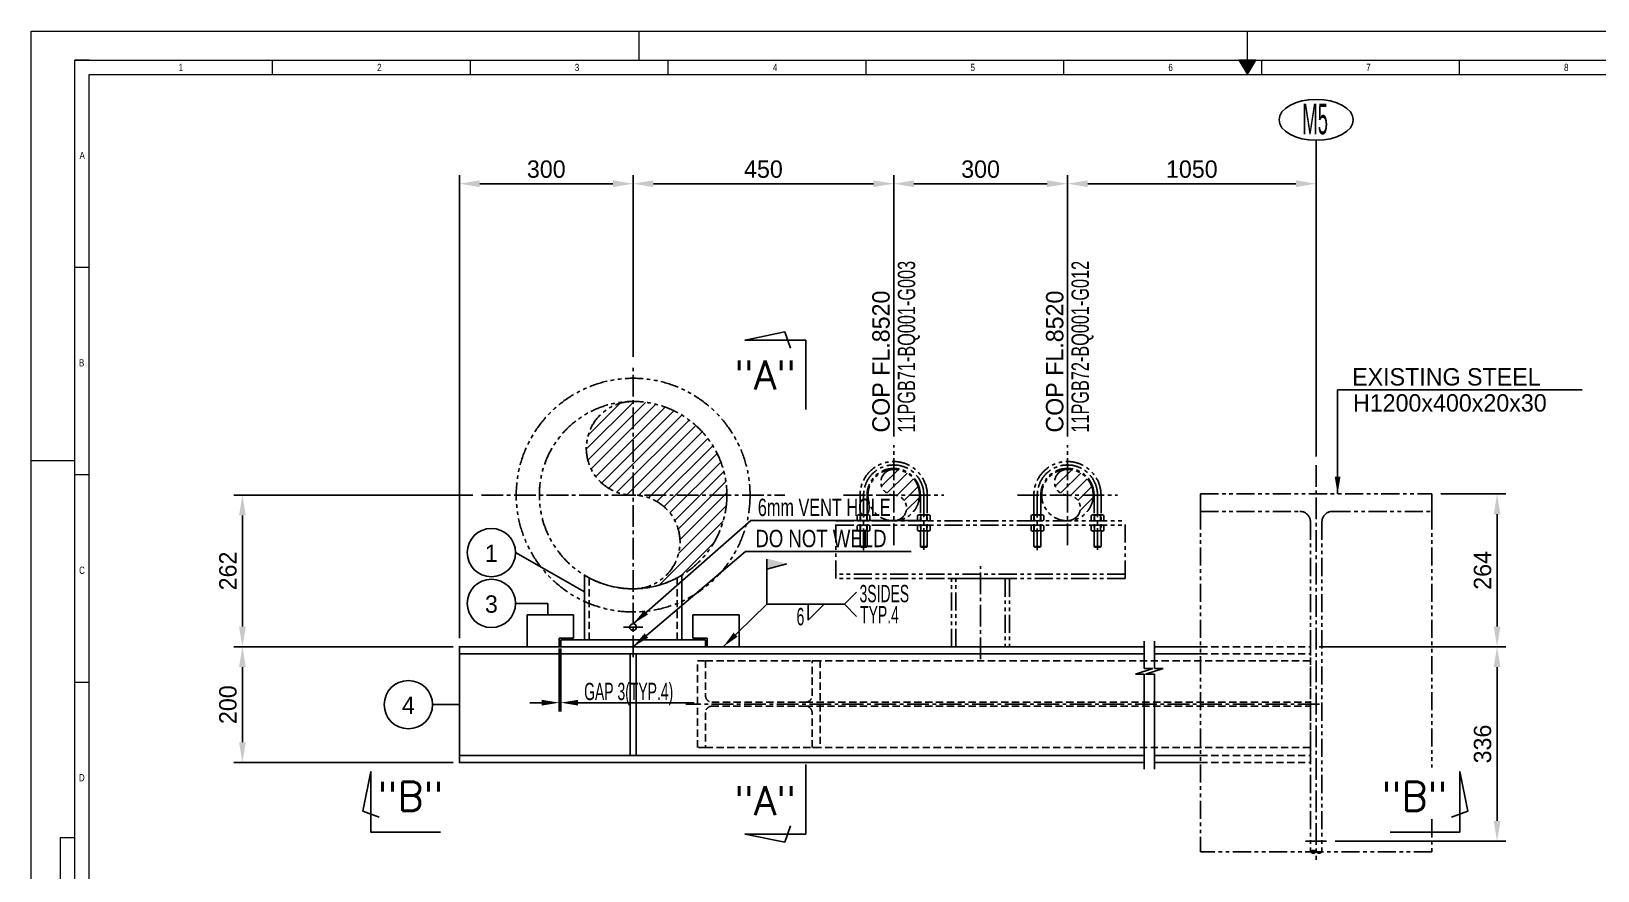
# Model space of a CAD drawing. Header units: millimetres. Extents: x 0 to 4222, y 0 to 2966.
# Drawn here: x 0 to 2705, y 1516 to 2966 of the extents above; entities that cross this region are included whole.
import ezdxf
from ezdxf.enums import TextEntityAlignment as Align

# ---------------------------------------------------------------- set-up
doc = ezdxf.new("R2010")
doc.units = ezdxf.units.MM
doc.header["$LTSCALE"] = 50
for name, pattern in [('CENTER2', [1.125, 0.75, -0.125, 0.125, -0.125]), ('HIDDEN', [0.375, 0.25, -0.125]), ('PHANTOM2', [1.25, 0.625, -0.125, 0.125, -0.125, 0.125, -0.125])]:
    doc.linetypes.add(name, pattern=pattern)
for name, color, linetype in [('1. continuous', 3, 'Continuous'), ('2', 2, 'Continuous'), ('2. Hidden', 2, 'HIDDEN'), ('3. phantom', 6, 'PHANTOM2'), ('5. text', 2, 'Continuous'), ('7. center', 1, 'CENTER2'), ('dimension', 7, 'Continuous'), ('text', 2, 'Continuous'), ('TITLE', 9, 'Continuous')]:
    doc.layers.add(name, color=color, linetype=linetype)
for name, color, linetype, lineweight in [('4', 4, 'Continuous', 9), ('G-ANNO-BRDR', 3, 'Continuous', 0), ('G-ANNO-TTLB', 7, 'Continuous', 0)]:
    doc.layers.add(name, color=color, linetype=linetype, lineweight=lineweight)
doc.styles.add('ROMANS', font='romans.shx', dxfattribs={"width": 0.8, "bigfont": 'whgtxt.shx'})
doc.styles.add('Style-Arial', font='ARIAL.TTF')
doc.dimstyles.new('ISO-25', dxfattribs={"dimscale": 10, "dimtxt": 3, "dimasz": 3, "dimexe": 1.5, "dimexo": 1.5, "dimgap": 1, "dimtad": 1, "dimdec": 0, "dimrnd": 0.5, "dimtxsty": 'Standard', "dimcen": 2.5, "dimclrd": 4, "dimclre": 4, "dimclrt": 2, "dimadec": 0, "dimazin": 0, "dimtfac": 1, "dimtdec": 0, "dimtmove": 0, "dimatfit": 3, "dimfxl": 1, "dimarcsym": 0})
doc.dimstyles.get("Standard").update_dxf_attribs({"dimtxt": 0.18, "dimasz": 0.18, "dimexe": 0.18, "dimexo": 0.0625, "dimgap": 0.09, "dimtad": 0, "dimtih": 1, "dimtoh": 1, "dimdec": 4, "dimzin": 0, "dimdsep": 46, "dimtxsty": 'Standard', "dimcen": 0.09, "dimadec": 0, "dimazin": 0, "dimtfac": 1, "dimtdec": 4, "dimtofl": 0, "dimtmove": 0, "dimatfit": 3, "dimfxl": 1, "dimtolj": 1, "dimtzin": 0, "dimarcsym": 0})

# ---------------------------------------------------------------- blocks, each defined once
blk = doc.blocks.new('*D3')
at = {"color": 4, "linetype": 'ByBlock', "lineweight": -2, "transparency": 16777216}
for p, q in [((739.3, 1918.1), (739.3, 2718.2)), ((1039.3, 2404.1), (1039.3, 2718.2)), ((1004.3, 2703.2), (774.3, 2703.2))]:
    blk.add_line(p, q, dxfattribs=at)
at = {"color": 4, "transparency": 16777216}
for points in [[(774.3, 2709), (774.3, 2697.3), (739.3, 2703.2)], [(1004.3, 2709), (1004.3, 2697.3), (1039.3, 2703.2)]]:
    blk.add_solid(points, dxfattribs=at)
at = {"layer": 'Defpoints', "color": 0, "transparency": 16777216}
for p in [(739.3, 2703.2), (1039.3, 2389.1), (739.3, 1903.1)]:
    blk.add_point(p, dxfattribs=at)
at = {"color": 2, "transparency": 16777216, "insert": (889.3, 2728.2), "char_height": 30, "attachment_point": 5}
blk.add_mtext('300', dxfattribs=at)
blk = doc.blocks.new('*D4')
at = {"color": 4, "linetype": 'ByBlock', "lineweight": -2, "transparency": 16777216}
for p, q in [((1489.3, 2266.7), (1489.3, 2718.2)), ((1074.3, 2703.2), (1454.3, 2703.2))]:
    blk.add_line(p, q, dxfattribs=at)
at = {"color": 4, "transparency": 16777216}
for points in [[(1074.3, 2709), (1074.3, 2697.3), (1039.3, 2703.2)], [(1454.3, 2709), (1454.3, 2697.3), (1489.3, 2703.2)]]:
    blk.add_solid(points, dxfattribs=at)
at = {"layer": 'Defpoints', "color": 0, "transparency": 16777216}
for p in [(1039.3, 2703.2), (1489.3, 2703.2), (1489.3, 2251.7)]:
    blk.add_point(p, dxfattribs=at)
at = {"color": 2, "transparency": 16777216, "insert": (1264.3, 2728.2), "char_height": 30, "attachment_point": 5}
blk.add_mtext('450', dxfattribs=at)
blk = doc.blocks.new('*D5')
at = {"color": 4, "linetype": 'ByBlock', "lineweight": -2, "transparency": 16777216}
for p, q in [((1789.3, 2266.7), (1789.3, 2718.2)), ((1524.3, 2703.2), (1754.3, 2703.2))]:
    blk.add_line(p, q, dxfattribs=at)
at = {"color": 4, "transparency": 16777216}
for points in [[(1524.3, 2709), (1524.3, 2697.3), (1489.3, 2703.2)], [(1754.3, 2709), (1754.3, 2697.3), (1789.3, 2703.2)]]:
    blk.add_solid(points, dxfattribs=at)
at = {"layer": 'Defpoints', "color": 0, "transparency": 16777216}
for p in [(1489.3, 2703.2), (1789.3, 2703.2), (1789.3, 2251.7)]:
    blk.add_point(p, dxfattribs=at)
at = {"color": 2, "transparency": 16777216, "insert": (1639.3, 2728.2), "char_height": 30, "attachment_point": 5}
blk.add_mtext('300', dxfattribs=at)
blk = doc.blocks.new('*D6')
at = {"color": 4, "linetype": 'ByBlock', "lineweight": -2, "transparency": 16777216}
for p, q in [((762.4, 2165.1), (349.6, 2165.1)), ((364.6, 2130.1), (364.6, 1938.1)), ((728.3, 1903.1), (349.6, 1903.1))]:
    blk.add_line(p, q, dxfattribs=at)
at = {"color": 4, "transparency": 16777216}
for points in [[(358.7, 2130.1), (370.4, 2130.1), (364.6, 2165.1)], [(358.7, 1938.1), (370.4, 1938.1), (364.6, 1903.1)]]:
    blk.add_solid(points, dxfattribs=at)
at = {"layer": 'Defpoints', "color": 0, "transparency": 16777216}
for p in [(777.4, 2165.1), (364.6, 1903.1), (743.3, 1903.1)]:
    blk.add_point(p, dxfattribs=at)
at = {"color": 2, "transparency": 16777216, "insert": (339.6, 2034.1), "char_height": 30, "attachment_point": 5, "rotation": 90}
blk.add_mtext('262', dxfattribs=at)
blk = doc.blocks.new('*D7')
at = {"color": 4, "linetype": 'ByBlock', "lineweight": -2, "transparency": 16777216}
for p, q in [((364.6, 1868.1), (364.6, 1738.1)), ((728.3, 1703.1), (349.6, 1703.1))]:
    blk.add_line(p, q, dxfattribs=at)
at = {"color": 4, "transparency": 16777216}
for points in [[(358.7, 1868.1), (370.4, 1868.1), (364.6, 1903.1)], [(358.7, 1738.1), (370.4, 1738.1), (364.6, 1703.1)]]:
    blk.add_solid(points, dxfattribs=at)
at = {"layer": 'Defpoints', "color": 0, "transparency": 16777216}
for p in [(364.6, 1903.1), (364.6, 1703.1), (743.3, 1703.1)]:
    blk.add_point(p, dxfattribs=at)
at = {"color": 2, "transparency": 16777216, "insert": (339.6, 1803.1), "char_height": 30, "attachment_point": 5, "rotation": 90}
blk.add_mtext('200', dxfattribs=at)
blk = doc.blocks.new('*D8')
at = {"color": 4, "linetype": 'ByBlock', "lineweight": -2, "transparency": 16777216}
for p, q in [((2433.9, 2167.1), (2546.3, 2167.1)), ((2531.3, 2132.1), (2531.3, 1938.1)), ((2223.9, 1903.1), (2546.3, 1903.1))]:
    blk.add_line(p, q, dxfattribs=at)
at = {"color": 4, "transparency": 16777216}
for points in [[(2525.5, 2132.1), (2537.1, 2132.1), (2531.3, 2167.1)], [(2525.5, 1938.1), (2537.1, 1938.1), (2531.3, 1903.1)]]:
    blk.add_solid(points, dxfattribs=at)
at = {"layer": 'Defpoints', "color": 0, "transparency": 16777216}
for p in [(2418.9, 2167.1), (2208.9, 1903.1), (2531.3, 1903.1)]:
    blk.add_point(p, dxfattribs=at)
at = {"color": 2, "transparency": 16777216, "insert": (2506.3, 2035.1), "char_height": 30, "attachment_point": 5, "rotation": 90}
blk.add_mtext('264', dxfattribs=at)
blk = doc.blocks.new('*D9')
at = {"color": 4, "linetype": 'ByBlock', "lineweight": -2, "transparency": 16777216}
for p, q in [((2531.3, 1868.1), (2531.3, 1602.1)), ((2251.5, 1567.1), (2546.3, 1567.1))]:
    blk.add_line(p, q, dxfattribs=at)
at = {"color": 4, "transparency": 16777216}
for points in [[(2525.5, 1868.1), (2537.1, 1868.1), (2531.3, 1903.1)], [(2525.5, 1602.1), (2537.1, 1602.1), (2531.3, 1567.1)]]:
    blk.add_solid(points, dxfattribs=at)
at = {"layer": 'Defpoints', "color": 0, "transparency": 16777216}
for p in [(2531.3, 1903.1), (2236.5, 1567.1), (2531.3, 1567.1)]:
    blk.add_point(p, dxfattribs=at)
at = {"color": 2, "transparency": 16777216, "insert": (2506.3, 1735.1), "char_height": 30, "attachment_point": 5, "rotation": 90}
blk.add_mtext('336', dxfattribs=at)
blk = doc.blocks.new('*D13')
at = {"color": 4, "linetype": 'ByBlock', "lineweight": -2, "transparency": 16777216}
for p, q in [((2218.9, 2232.1), (2218.9, 2718.2)), ((1824.3, 2703.2), (2183.9, 2703.2))]:
    blk.add_line(p, q, dxfattribs=at)
at = {"color": 4, "transparency": 16777216}
for points in [[(1824.3, 2709), (1824.3, 2697.3), (1789.3, 2703.2)], [(2183.9, 2709), (2183.9, 2697.3), (2218.9, 2703.2)]]:
    blk.add_solid(points, dxfattribs=at)
at = {"layer": 'Defpoints', "color": 0, "transparency": 16777216}
for p in [(1789.3, 2703.2), (2218.9, 2703.2), (2218.9, 2217.1)]:
    blk.add_point(p, dxfattribs=at)
at = {"color": 2, "transparency": 16777216, "insert": (2004.1, 2728.2), "char_height": 30, "attachment_point": 5}
blk.add_mtext('1050', dxfattribs=at)

msp = doc.modelspace()

# ---------------------------------------------------------------- hatches: boundary and pattern name
at = {"layer": '3. phantom'}
h = msp.add_hatch(dxfattribs=at)
h.set_pattern_fill('ANSI31', color=256, scale=120, style=0)
h.set_pattern_definition([(45, (-3629.919, 2132.034), (-10.6066, 10.6066), [])])
h.paths.add_polyline_path([(1039.3, 2326.8, 1), (1039.3, 2165.1)])
h.paths.add_polyline_path([(1039.3, 2326.8), (1039.3, 2165.1), (1201.1, 2165.1, 0.414214)])
h.paths.add_polyline_path([(1039.3, 2003.3, 0.414214), (1201.1, 2165.1), (1039.3, 2165.1, -1)])
h = msp.add_hatch(dxfattribs=at)
h.set_pattern_fill('ANSI31', color=256, scale=120, style=0)
h.set_pattern_definition([(45, (-3179.919, 332.428), (-10.6066, 10.6066), [])])
h.paths.add_polyline_path([(1489.3, 2165.2), (1489.3, 2209.7, 1)])
h.paths.add_polyline_path([(1533.8, 2165.2, 0.414214), (1489.3, 2209.7), (1489.3, 2165.2)])
h.paths.add_polyline_path([(1489.3, 2165.2, -1), (1489.3, 2120.8, 0.414214), (1533.8, 2165.2)])
h = msp.add_hatch(dxfattribs=at)
h.set_pattern_fill('ANSI31', color=256, scale=120, style=0)
h.set_pattern_definition([(45, (-2879.919, 332.428), (-10.6066, 10.6066), [])])
h.paths.add_polyline_path([(1789.3, 2165.2), (1789.3, 2209.7, 1)])
h.paths.add_polyline_path([(1833.8, 2165.2, 0.414214), (1789.3, 2209.7), (1789.3, 2165.2)])
h.paths.add_polyline_path([(1789.3, 2165.2, -1), (1789.3, 2120.8, 0.414214), (1833.8, 2165.2)])

# ---------------------------------------------------------------- linework, layer by layer
at = {"color": 4}
for p, q in [((2218.9, 2718.2), (2218.9, 2778.2)), ((2255.9, 2346.8), (2255.9, 2167.1)), ((2255.9, 2346.8), (2678.5, 2346.8))]:
    msp.add_line(p, q, dxfattribs=at)
for p, q in [((836.1, 2065.8), (955.3, 1998.3)), ((836.1, 1978.1), (891.7, 1978.1)), ((891.7, 1978.1), (891.7, 1958.1)), ((692.7, 1803.1), (739.3, 1803.1))]:
    msp.add_line(p, q)
at = {"color": 1}
msp.add_line((1056.2, 1937), (1022.4, 1937), dxfattribs=at)
at = {"color": 3}
msp.add_circle((1039.3, 1937), 5.9, dxfattribs=at)
at = {"color": 4}
msp.add_solid([(2260.9, 2197.1), (2250.9, 2197.1), (2255.9, 2167.1)], dxfattribs=at)
at = {"layer": '1. continuous'}
for p, q in [((955.3, 1915.1), (955.3, 2026.6)), ((1123.3, 1915.1), (1123.3, 2026.6)), ((914.3, 1915.1), (1164.3, 1915.1)), ((914.3, 1903.1), (914.3, 1915.1)), ((1164.3, 1903.1), (914.3, 1903.1)), ((1164.3, 1915.1), (1164.3, 1903.1)), ((739.3, 1891.1), (1921.6, 1891.1)), ((1044.3, 1891.1), (1034.3, 1891.1)), ((1034.3, 1891.1), (1034.3, 1715.1)), ((1044.3, 1715.1), (1044.3, 1891.1)), ((1939.4, 1891.1), (2018.9, 1891.1)), ((739.3, 1715.1), (1921.6, 1715.1)), ((1034.3, 1715.1), (1044.3, 1715.1)), ((1939.4, 1715.1), (2018.9, 1715.1))]:
    msp.add_line(p, q, dxfattribs=at)
for points in [[(1921.6, 1703.1), (739.3, 1703.1), (739.3, 1903.1), (1921.6, 1903.1)], [(1940.4, 1903.1), (2018.9, 1903.1)], [(2018.9, 1703.1), (1940.4, 1703.1)]]:
    msp.add_lwpolyline(points, dxfattribs=at)
msp.add_arc((1039.3, 2165.1), 161.9, 238.751, 301.249, dxfattribs=at)
at = {"layer": '2'}
for p, q in [((1921.6, 1865.8), (1921.6, 1912.8)), ((1939.4, 1865.8), (1939.4, 1912.8)), ((1906.6, 1855.8), (1936.6, 1865.8)), ((1921.6, 1855.8), (1906.6, 1855.8)), ((1936.6, 1865.8), (1921.6, 1865.8)), ((1921.6, 1691.9), (1921.6, 1855.8)), ((1924.4, 1855.8), (1954.4, 1865.8)), ((1939.4, 1855.8), (1924.4, 1855.8)), ((1954.4, 1865.8), (1939.4, 1865.8)), ((1939.4, 1691.9), (1939.4, 1855.8))]:
    msp.add_line(p, q, dxfattribs=at)
at = {"layer": '2. Hidden'}
for p, q in [((963.3, 1915.1), (963.3, 2022.1)), ((1115.3, 1915.1), (1115.3, 2022.1)), ((2018.9, 1903.1), (2208.9, 1903.1)), ((1164.4, 1879), (2208.9, 1879)), ((2018.9, 1891.1), (2208.9, 1891.1)), ((1337.3, 1807.5), (2208.9, 1807.5)), ((1337.3, 1800.5), (2208.9, 1800.5)), ((1164.4, 1729), (2208.9, 1729)), ((2018.9, 1715.1), (2208.9, 1715.1)), ((2018.9, 1703.1), (2208.9, 1703.1))]:
    msp.add_line(p, q, dxfattribs=at)
msp.add_lwpolyline([(2208.9, 1903.1), (2208.9, 1703.1)], dxfattribs=at)
msp.add_lwpolyline([(1150.3, 1729), (1150.3, 1879), (1164.4, 1879), (1164.4, 1818.5, 0.414214), (1175.4, 1807.5), (1337.3, 1807.5, 0.414214), (1348.3, 1818.5), (1348.3, 1879), (1362.4, 1879), (1362.4, 1729), (1348.3, 1729), (1348.3, 1789.5, 0.414214), (1337.3, 1800.5), (1175.4, 1800.5, 0.414214), (1164.4, 1789.5), (1164.4, 1729)], format="xyb", close=True, dxfattribs=at)
at = {"layer": '3. phantom'}
for p, q in [((1431.3, 2165.2), (1431.3, 2076.2)), ((1443.3, 2165.2), (1443.3, 2076.2)), ((1535.3, 2165.2), (1535.3, 2076.2)), ((1547.3, 2165.2), (1547.3, 2076.2)), ((1731.3, 2165.2), (1731.3, 2076.2)), ((1743.3, 2165.2), (1743.3, 2076.2)), ((1835.3, 2165.2), (1835.3, 2076.2)), ((1847.3, 2165.2), (1847.3, 2076.2)), ((2018.9, 2137.1), (2018.9, 2167.1)), ((2018.9, 2167.1), (2418.9, 2167.1)), ((2418.9, 2167.1), (2418.9, 2137.1)), ((1431.3, 2128.9), (1431.3, 2138.9)), ((1443.3, 2128.9), (1443.3, 2138.9)), ((1731.3, 2128.9), (1731.3, 2138.9)), ((1743.3, 2128.9), (1743.3, 2138.9)), ((2018.9, 2137.1), (2190.9, 2137.1)), ((2018.9, 2137.1), (2018.9, 1548.9)), ((2246.9, 2137.1), (2418.9, 2137.1)), ((2418.9, 2137.1), (2418.9, 1694.3)), ((1389.3, 2120.8), (1889.3, 2120.8)), ((1389.3, 2020.8), (1389.3, 2120.8)), ((1389.3, 2113.3), (1889.3, 2113.3)), ((1426.4, 2129.8), (1426.4, 2121.9)), ((1426.4, 2104.2), (1426.4, 2112.1)), ((1429.2, 2130.9), (1445.5, 2130.9)), ((1429.2, 2130.9), (1445.5, 2130.9)), ((1429.2, 2113.3), (1445.5, 2113.3)), ((1429.2, 2113.3), (1445.5, 2113.3)), ((1431.3, 2112.6), (1431.3, 2102.6)), ((1432, 2129.8), (1432, 2121.9)), ((1432, 2104.2), (1432, 2112.1)), ((1442.7, 2129.8), (1442.7, 2121.9)), ((1442.7, 2104.2), (1442.7, 2112.1)), ((1443.3, 2112.6), (1443.3, 2102.6)), ((1448.3, 2129.8), (1448.3, 2121.9)), ((1448.3, 2104.2), (1448.3, 2112.1)), ((1530.4, 2129.8), (1530.4, 2121.9)), ((1530.4, 2104.2), (1530.4, 2112.1)), ((1533.2, 2130.9), (1549.5, 2130.9)), ((1533.2, 2130.9), (1549.5, 2130.9)), ((1533.2, 2113.3), (1549.5, 2113.3)), ((1533.2, 2113.3), (1549.5, 2113.3)), ((1536, 2129.8), (1536, 2121.9)), ((1536, 2104.2), (1536, 2112.1)), ((1546.7, 2129.8), (1546.7, 2121.9)), ((1546.7, 2104.2), (1546.7, 2112.1)), ((1552.3, 2129.8), (1552.3, 2121.9)), ((1552.3, 2104.2), (1552.3, 2112.1)), ((1726.4, 2129.8), (1726.4, 2121.9)), ((1726.4, 2104.2), (1726.4, 2112.1)), ((1729.2, 2130.9), (1745.5, 2130.9)), ((1729.2, 2130.9), (1745.5, 2130.9)), ((1729.2, 2113.3), (1745.5, 2113.3)), ((1729.2, 2113.3), (1745.5, 2113.3)), ((1731.3, 2112.6), (1731.3, 2102.6)), ((1732, 2129.8), (1732, 2121.9)), ((1732, 2104.2), (1732, 2112.1)), ((1742.7, 2129.8), (1742.7, 2121.9)), ((1742.7, 2104.2), (1742.7, 2112.1)), ((1743.3, 2112.6), (1743.3, 2102.6)), ((1748.3, 2129.8), (1748.3, 2121.9)), ((1748.3, 2104.2), (1748.3, 2112.1)), ((1830.4, 2129.8), (1830.4, 2121.9)), ((1830.4, 2104.2), (1830.4, 2112.1)), ((1833.2, 2130.9), (1849.5, 2130.9)), ((1833.2, 2130.9), (1849.5, 2130.9)), ((1833.2, 2113.3), (1849.5, 2113.3)), ((1833.2, 2113.3), (1849.5, 2113.3)), ((1836, 2129.8), (1836, 2121.9)), ((1836, 2104.2), (1836, 2112.1)), ((1846.7, 2129.8), (1846.7, 2121.9)), ((1846.7, 2104.2), (1846.7, 2112.1)), ((1852.3, 2129.8), (1852.3, 2121.9)), ((1852.3, 2104.2), (1852.3, 2112.1)), ((1889.3, 2020.8), (1889.3, 2120.8)), ((2208.9, 2119.1), (2208.9, 1548.9)), ((2228.9, 2119.1), (2228.9, 1548.9)), ((1432.3, 2075.2), (1431.3, 2076.2)), ((1431.3, 2076.2), (1443.3, 2076.2)), ((1432.3, 2075.2), (1442.3, 2075.2)), ((1442.3, 2075.2), (1443.3, 2076.2)), ((1536.3, 2075.2), (1535.3, 2076.2)), ((1547.3, 2076.2), (1535.3, 2076.2)), ((1546.3, 2075.2), (1536.3, 2075.2)), ((1546.3, 2075.2), (1547.3, 2076.2)), ((1732.3, 2075.2), (1731.3, 2076.2)), ((1731.3, 2076.2), (1743.3, 2076.2)), ((1732.3, 2075.2), (1742.3, 2075.2)), ((1742.3, 2075.2), (1743.3, 2076.2)), ((1836.3, 2075.2), (1835.3, 2076.2)), ((1847.3, 2076.2), (1835.3, 2076.2)), ((1846.3, 2075.2), (1836.3, 2075.2)), ((1846.3, 2075.2), (1847.3, 2076.2)), ((1889.3, 2028.3), (1389.3, 2028.3)), ((1889.3, 2020.8), (1389.3, 2020.8)), ((1589.3, 1903.1), (1589.3, 2020.8)), ((1589.3, 2020.8), (1689.3, 2020.8)), ((1596.8, 1903.1), (1596.8, 2020.8)), ((1681.8, 2020.8), (1681.8, 1903.1)), ((1689.3, 2020.8), (1689.3, 1903.1)), ((1589.3, 1903.1), (1689.3, 1903.1)), ((2418.9, 1605.1), (2418.9, 1548.9)), ((2418.9, 1548.9), (2018.9, 1548.9))]:
    msp.add_line(p, q, dxfattribs=at)
for centre, radius in [((1039.3, 2165.1), 201.9), ((1039.3, 2165.1), 161.9), ((1489.3, 2165.2), 44.5), ((1789.3, 2165.2), 44.5)]:
    msp.add_circle(centre, radius, dxfattribs=at)
for centre, radius, start, end in [((1039.4, 2246), 81, 90.0506, 269.9494), ((1489.3, 2165.2), 58, 0, 180), ((1789.3, 2165.2), 58, 0, 180), ((1489.3, 2165.2), 46, 0, 180), ((1489.3, 2187.4), 22.2, 90, 270), ((1789.3, 2165.2), 46, 0, 180), ((1789.3, 2187.4), 22.2, 90, 270), ((1039.3, 2084.1), 81, 270.0506, 89.9494), ((1489.3, 2143), 22.2, 270, 90), ((1789.3, 2143), 22.2, 270, 90), ((2190.9, 2119.1), 18, 0, 90), ((2246.9, 2119.1), 18, 90, 180), ((1429.2, 2126.8), 4.08, 46.3972, 133.6028), ((1429.2, 2124.8), 4.08, 226.3972, 313.6028), ((1429.2, 2109.2), 4.08, 46.3972, 133.6028), ((1437.3, 2117.8), 13.2, 66.1414, 113.8586), ((1437.3, 2133.9), 13.2, 246.1414, 293.8586), ((1437.3, 2100.1), 13.2, 66.1414, 113.8586), ((1445.5, 2126.8), 4.08, 46.3972, 133.6028), ((1445.5, 2124.8), 4.08, 226.3972, 313.6028), ((1445.5, 2109.2), 4.08, 46.3972, 133.6028), ((1533.2, 2126.8), 4.08, 46.3972, 133.6028), ((1533.2, 2124.8), 4.08, 226.3972, 313.6028), ((1533.2, 2109.2), 4.08, 46.3972, 133.6028), ((1541.3, 2117.8), 13.2, 66.1414, 113.8586), ((1541.3, 2133.9), 13.2, 246.1414, 293.8586), ((1541.3, 2100.1), 13.2, 66.1414, 113.8586), ((1549.5, 2126.8), 4.08, 46.3972, 133.6028), ((1549.5, 2124.8), 4.08, 226.3972, 313.6028), ((1549.5, 2109.2), 4.08, 46.3972, 133.6028), ((1729.2, 2126.8), 4.08, 46.3972, 133.6028), ((1729.2, 2124.8), 4.08, 226.3972, 313.6028), ((1729.2, 2109.2), 4.08, 46.3972, 133.6028), ((1737.3, 2117.8), 13.2, 66.1414, 113.8586), ((1737.3, 2133.9), 13.2, 246.1414, 293.8586), ((1737.3, 2100.1), 13.2, 66.1414, 113.8586), ((1745.5, 2126.8), 4.08, 46.3972, 133.6028), ((1745.5, 2124.8), 4.08, 226.3972, 313.6028), ((1745.5, 2109.2), 4.08, 46.3972, 133.6028), ((1833.2, 2126.8), 4.08, 46.3972, 133.6028), ((1833.2, 2124.8), 4.08, 226.3972, 313.6028), ((1833.2, 2109.2), 4.08, 46.3972, 133.6028), ((1841.3, 2117.8), 13.2, 66.1414, 113.8586), ((1841.3, 2133.9), 13.2, 246.1414, 293.8586), ((1841.3, 2100.1), 13.2, 66.1414, 113.8586), ((1849.5, 2126.8), 4.08, 46.3972, 133.6028), ((1849.5, 2124.8), 4.08, 226.3972, 313.6028), ((1849.5, 2109.2), 4.08, 46.3972, 133.6028), ((1429.2, 2107.2), 4.08, 226.3972, 313.6028), ((1437.3, 2116.3), 13.2, 246.1414, 293.8586), ((1445.5, 2107.2), 4.08, 226.3972, 313.6028), ((1533.2, 2107.2), 4.08, 226.3972, 313.6028), ((1541.3, 2116.3), 13.2, 246.1414, 293.8586), ((1549.5, 2107.2), 4.08, 226.3972, 313.6028), ((1729.2, 2107.2), 4.08, 226.3972, 313.6028), ((1737.3, 2116.3), 13.2, 246.1414, 293.8586), ((1745.5, 2107.2), 4.08, 226.3972, 313.6028), ((1833.2, 2107.2), 4.08, 226.3972, 313.6028), ((1841.3, 2116.3), 13.2, 246.1414, 293.8586), ((1849.5, 2107.2), 4.08, 226.3972, 313.6028), ((2213.9, 1544.5), 6.65, 41.2217, 138.7783), ((2213.9, 1553.3), 6.65, 221.2217, 318.7783), ((2223.9, 1553.3), 6.65, 221.2217, 318.7783)]:
    msp.add_arc(centre, radius, start, end, dxfattribs=at)
at = {"layer": '5. text', "color": 4}
for points in [[(1311.2, 2419.1), (1301, 2447.1), (1232.5, 2433.1), (1337.5, 2433.1), (1337.5, 2313.1)], [(600.5, 1608.9), (572.5, 1619.1), (586.5, 1687.6), (586.5, 1582.6), (706.5, 1582.6)], [(1311.2, 1593.6), (1301, 1565.6), (1232.5, 1579.6), (1337.5, 1579.6), (1337.5, 1699.6)], [(2452.8, 1608.9), (2480.8, 1619.1), (2466.8, 1687.6), (2466.8, 1582.6), (2346.8, 1582.6)]]:
    msp.add_lwpolyline(points, dxfattribs=at)
at = {"layer": '5. text', "color": 7}
for centre in [(794.5, 2065.8), (794.5, 1978.1), (651.1, 1803.1)]:
    msp.add_circle(centre, 41.7, dxfattribs=at)
at = {"layer": '7. center'}
for p, q in [((1039.3, 1885.3), (1039.3, 2389.1)), ((1489.3, 2078.7), (1489.3, 2251.7)), ((1789.3, 2078.7), (1789.3, 2251.7)), ((2218.9, 2217.1), (2218.9, 1534.9)), ((777.4, 2165.1), (1301.3, 2165.1)), ((1402.8, 2165.2), (1575.9, 2165.2)), ((1437.3, 2070), (1437.3, 2165.2)), ((1541.3, 2070.7), (1541.3, 2165.2)), ((1702.8, 2165.2), (1875.9, 2165.2)), ((1737.3, 2070), (1737.3, 2165.2)), ((1841.3, 2070.7), (1841.3, 2165.2)), ((1639.3, 1881.7), (1639.3, 2042.4)), ((2224.9, 1804), (1130.3, 1804)), ((2200.7, 1567.1), (2236.5, 1567.1))]:
    msp.add_line(p, q, dxfattribs=at)
for centre in [(1489.3, 2165.2), (1789.3, 2165.2)]:
    msp.add_arc(centre, 52, 0, 180, dxfattribs=at)
at = {"layer": 'dimension', "color": 2}
for p, q in [((1270.2, 2054.2), (1270.2, 1976.5)), ((1270.2, 2037.1), (1305, 2046.4)), ((1270.2, 1976.5), (1404.1, 1976.5)), ((1341.5, 1976.5), (1341.5, 1948.9)), ((1369, 1976.5), (1341.5, 1948.9)), ((1404.1, 1976.5), (1425.3, 1997.7)), ((1404.1, 1976.5), (1425.3, 1955.3))]:
    msp.add_line(p, q, dxfattribs=at)
at = {"layer": 'dimension', "color": 3}
for p, q in [((936.3, 1958.1), (856.3, 1958.1)), ((856.3, 1958.1), (856.3, 1903.1)), ((936.3, 1918.1), (936.3, 1958.1)), ((1142.3, 1918.1), (1142.3, 1958.1)), ((1142.3, 1958.1), (1222.3, 1958.1)), ((1222.3, 1958.1), (1222.3, 1903.1)), ((856.3, 1903.1), (911.3, 1903.1)), ((911.3, 1918.1), (936.3, 1918.1)), ((911.3, 1918.1), (911.3, 1903.1)), ((1167.3, 1918.1), (1142.3, 1918.1)), ((1167.3, 1918.1), (1167.3, 1903.1)), ((1222.3, 1903.1), (1167.3, 1903.1))]:
    msp.add_line(p, q, dxfattribs=at)
at = {"layer": 'dimension', "color": 4}
for p, q in [((911.3, 1900.1), (911.3, 1791.5)), ((914.3, 1900.1), (914.3, 1791.5)), ((881.3, 1806.5), (860.7, 1806.5)), ((914.3, 1806.5), (911.3, 1806.5)), ((943.7, 1806.5), (1144.7, 1806.5))]:
    msp.add_line(p, q, dxfattribs=at)
at = {"layer": 'dimension', "color": 2}
msp.add_solid([(1305, 2046.4), (1270.2, 2037.1), (1305, 2046.4), (1270.2, 2055.7)], dxfattribs=at)
at = {"layer": 'dimension', "color": 4}
for points in [[(881.3, 1811.5), (881.3, 1801.5), (911.3, 1806.5)], [(944.3, 1811.5), (944.3, 1801.5), (914.3, 1806.5)]]:
    msp.add_solid(points, dxfattribs=at)
at = {"layer": 'G-ANNO-BRDR', "color": 3, "lineweight": 13, "ltscale": 0.172512}
for p, q in [((0, 2966.5), (4200, 2966.5)), ((0, 0), (0, 2966.5))]:
    msp.add_line(p, q, dxfattribs=at)
at = {"layer": 'G-ANNO-TTLB', "color": 7, "lineweight": 13, "ltscale": 0.172512}
for p, q in [((0, 2916.5), (0, 2966.5)), ((0, 2966.5), (49.9, 2966.5)), ((99.9, 2916.5), (74.9, 2916.5)), ((74.9, 2916.5), (4175, 2916.5)), ((74.9, 49.9), (74.9, 2916.5)), ((2085.6, 2916.5), (2100, 2891.6)), ((2114.4, 2916.5), (2085.6, 2916.5)), ((2100, 2891.6), (2114.4, 2916.5)), ((99.9, 74.9), (99.9, 2891.6)), ((99.9, 2891.6), (4150.1, 2891.6)), ((99.9, 2558.2), (74.9, 2558.2)), ((0, 2224.9), (74.9, 2224.9)), ((99.9, 2199.9), (74.9, 2199.9)), ((99.9, 1841.6), (74.9, 1841.6))]:
    msp.add_line(p, q, dxfattribs=at)
at = {"layer": 'G-ANNO-TTLB', "color": 7, "lineweight": 13, "ltscale": 0.172512, "extrusion": (0, 0, -1)}
for p, q in [((1050, 2916.5), (1050, 2966.5)), ((2100, 2891.6), (2100, 2966.5)), ((74.9, 2891.6), (74.9, 2916.5)), ((416.6, 2891.6), (416.6, 2916.5)), ((758.3, 2891.6), (758.3, 2916.5)), ((1099.9, 2891.6), (1099.9, 2916.5)), ((1441.6, 2891.6), (1441.6, 2916.5)), ((1783.3, 2891.6), (1783.3, 2916.5)), ((2100, 2891.6), (2100, 2916.5)), ((2125, 2891.6), (2125, 2916.5)), ((2466.6, 2891.6), (2466.6, 2916.5))]:
    msp.add_line(p, q, dxfattribs=at)
at = {"layer": 'G-ANNO-TTLB', "color": 7, "lineweight": 13}
for p, q in [((74.9, 1572.9), (49.9, 1572.9)), ((49.9, 1572.9), (49.9, 49.9)), ((74.9, 49.9), (74.9, 1572.9))]:
    msp.add_line(p, q, dxfattribs=at)
at = {"layer": 'G-ANNO-TTLB', "color": 7, "lineweight": 13, "ltscale": 0.172512, "extrusion": (0, 0, -1)}
msp.add_solid([(-2085.6, 2916.5), (-2100, 2891.6), (-2114.4, 2916.5)], dxfattribs=at)
at = {"layer": 'TITLE'}
msp.add_ellipse((2218.9, 2813.5), major_axis=(-64.1, 0), ratio=0.55154, dxfattribs=at)

# ---------------------------------------------------------------- texts
at = {"layer": '4', "color": 7, "style": 'Style-Arial', "width": 0.8}
for s, p in [('1', (254.3, 2897.8)), ('2', (597.1, 2897.8)), ('3', (938.5, 2897.8)), ('4', (1280.6, 2897.8)), ('5', (1621.9, 2897.8)), ('6', (1963.6, 2897.8)), ('7', (2305.2, 2897.8)), ('8', (2646.9, 2897.8)), ('A', (83.2, 2745.7)), ('B', (82.2, 2387.4)), ('C', (82.5, 2029)), ('D', (82.1, 1670.7))]:
    msp.add_text(s, height=12.5, dxfattribs=at).set_placement(p)
at = {"layer": '5. text', "style": 'ROMANS'}
for s, p in [('"A"', (1213.6, 2347.8)), ('"B"', (597.9, 1619.9)), ('"A"', (1213.6, 1612)), ('"B"', (2331.8, 1619.9))]:
    msp.add_text(s, height=50, dxfattribs=at).set_placement(p)
at = {"layer": '5. text', "color": 2}
for s, width, p in [('6mm VENT HOLE', 0.7, (1254.6, 2129)), ('DO NOT WELD', 0.8, (1250.4, 2075.2))]:
    msp.add_text(s, height=30, dxfattribs=dict(at, width=width)).set_placement(p)
at = {"layer": 'dimension', "color": 4, "width": 0.6}
for s, p in [('3SIDES', (1430.3, 1980)), ('TYP.4', (1431.3, 1943.6))]:
    msp.add_text(s, height=30, dxfattribs=at).set_placement(p)
msp.add_text('6', height=30, dxfattribs=at).set_placement((1328.2, 1940.2), align=Align.CENTER)
at = {"layer": 'dimension', "color": 2, "width": 0.6}
msp.add_text('GAP 3(TYP.4)', height=30, dxfattribs=at).set_placement((954.7, 1810.9))
at = {"layer": 'text', "width": 0.45}
msp.add_text('M5', height=53.06, dxfattribs=at).set_placement((2217.1, 2788.6), align=Align.CENTER)
at = {"layer": 'text', "width": 0.7}
for s, p in [('11PGB71-BQ001-G003', (1526.3, 2273.2)), ('11PGB72-BQ001-G012 ', (1826.3, 2273.2))]:
    msp.add_text(s, height=30, rotation=90, dxfattribs=at).set_placement(p)
at = {"layer": 'text'}
for p in [(1482.3, 2273.2), (1782.3, 2273.2)]:
    msp.add_text('COP FL.8520', height=30, rotation=90, dxfattribs=at).set_placement(p)
at = {"layer": 'text', "color": 2}
for s, p in [('EXISTING STEEL', (2281, 2354.5)), ('H1200x400x20x30', (2282.4, 2309.5))]:
    msp.add_text(s, height=30, dxfattribs=at).set_placement(p)
for s, p in [('1', (794.5, 2049.7)), ('3', (794.5, 1961.9)), ('4', (651.1, 1786.9))]:
    msp.add_text(s, height=30, dxfattribs=at).set_placement(p, align=Align.CENTER)

# ---------------------------------------------------------------- dimensions: what is measured, and where the dimension line sits
for base, p1, p2, picture, middle in [((739.3, 2703.2), (1039.3, 2389.1), (739.3, 1903.1), '*D3', (889.3, 2728.2)), ((1489.3, 2703.2), (1039.3, 2703.2), (1489.3, 2251.7), '*D4', (1264.3, 2728.2)), ((1789.3, 2703.2), (1489.3, 2703.2), (1789.3, 2251.7), '*D5', (1639.3, 2728.2))]:
    dim = msp.add_linear_dim(base=base, p1=p1, p2=p2, dimstyle='Standard', override={"dimscale": 10, "dimtxt": 3, "dimasz": 3.5, "dimexe": 1.5, "dimexo": 1.5, "dimgap": 1, "dimtad": 1, "dimtih": 0, "dimtoh": 0, "dimdec": 0, "dimrnd": 0.5, "dimzin": 8, "dimdsep": 44, "dimcen": 2.5, "dimclrd": 4, "dimclre": 4, "dimclrt": 2, "dimtdec": 0, "dimtofl": 1, "dimtolj": 0, "dimtzin": 8, "dimarcsym": 1})
    dim.commit()
    dim.dimension.update_dxf_attribs({"geometry": picture, "text_midpoint": middle})
dim = msp.add_linear_dim(base=(2218.9, 2703.2), p1=(1789.3, 2703.2), p2=(2218.9, 2217.1), text='1050', dimstyle='Standard', override={"dimscale": 10, "dimtxt": 3, "dimasz": 3.5, "dimexe": 1.5, "dimexo": 1.5, "dimgap": 1, "dimtad": 1, "dimtih": 0, "dimtoh": 0, "dimdec": 0, "dimrnd": 0.5, "dimzin": 8, "dimdsep": 44, "dimcen": 2.5, "dimclrd": 4, "dimclre": 4, "dimclrt": 2, "dimtdec": 0, "dimtofl": 1, "dimtolj": 0, "dimtzin": 8, "dimarcsym": 1})
dim.commit()
dim.dimension.update_dxf_attribs({"geometry": '*D13', "text_midpoint": (2004.1, 2728.2)})
for base, p1, p2, picture, middle in [((364.6, 1903.1), (777.4, 2165.1), (743.3, 1903.1), '*D6', (339.6, 2034.1)), ((2531.3, 1903.1), (2418.9, 2167.1), (2208.9, 1903.1), '*D8', (2506.3, 2035.1)), ((364.6, 1703.1), (364.6, 1903.1), (743.3, 1703.1), '*D7', (339.6, 1803.1)), ((2531.3, 1567.1), (2531.3, 1903.1), (2236.5, 1567.1), '*D9', (2506.3, 1735.1))]:
    dim = msp.add_linear_dim(base=base, p1=p1, p2=p2, angle=90, dimstyle='Standard', override={"dimscale": 10, "dimtxt": 3, "dimasz": 3.5, "dimexe": 1.5, "dimexo": 1.5, "dimgap": 1, "dimtad": 1, "dimtih": 0, "dimtoh": 0, "dimdec": 0, "dimrnd": 0.5, "dimzin": 8, "dimdsep": 44, "dimcen": 2.5, "dimclrd": 4, "dimclre": 4, "dimclrt": 2, "dimtdec": 0, "dimtofl": 1, "dimtolj": 0, "dimtzin": 8, "dimarcsym": 1})
    dim.commit()
    dim.dimension.update_dxf_attribs({"geometry": picture, "text_midpoint": middle})

# ---------------------------------------------------------------- leaders
at = {"color": 4}
for points in [[(1039.3, 1942.8), (1242.5, 2121.3), (1535.2, 2121.3)], [(1039.3, 1903.1), (1233.2, 2067.5), (1519.3, 2067.5)]]:
    msp.add_leader(points, dimstyle='ISO-25', override={"dimtad": 0}, dxfattribs=at)
at = {"layer": '5. text'}
msp.add_leader([(1194.8, 1903.1), (1270.2, 1976.5)], dimstyle='ISO-25', override={"dimtad": 0, "dimclrd": 2}, dxfattribs=at)

doc.saveas('drawing.dxf')
